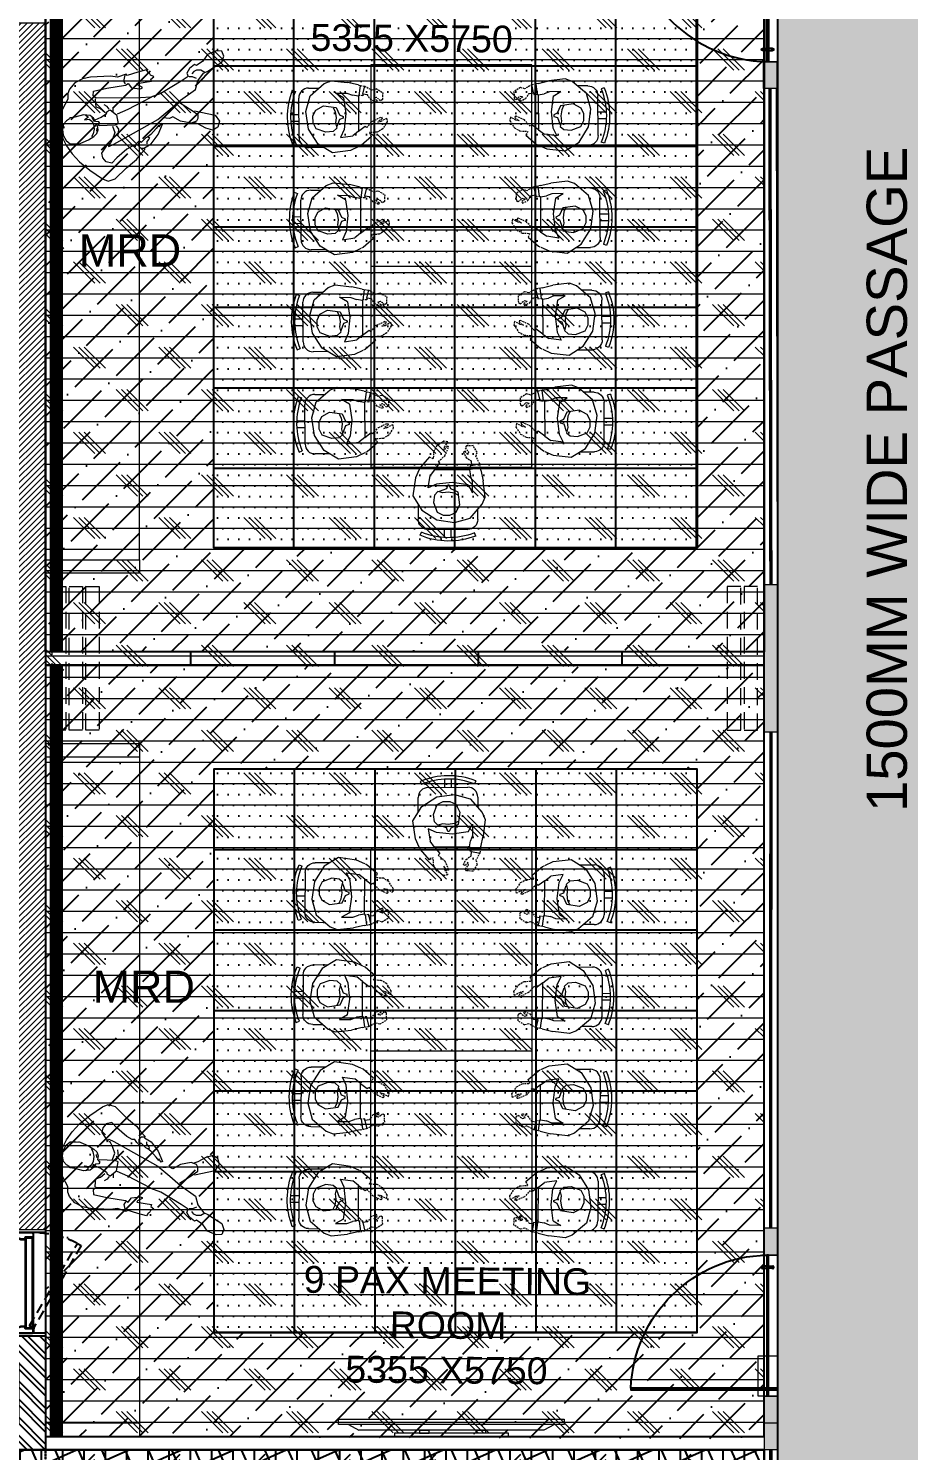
# Model space of a CAD drawing. Header units: millimetres. Extents: x 263321 to 2483465, y 33647 to 614421.
# Drawn here: x 2342269 to 2348828, y 394776 to 405380 of the extents above; entities that cross this region are included whole.
import ezdxf

# ---------------------------------------------------------------- set-up
doc = ezdxf.new("R2010")
doc.units = ezdxf.units.MM
doc.header["$PDMODE"] = 3
for name, pattern in [('( Dashed )', [0.75, 0.5, -0.25]), ('( Hidden )', [0.375, 0.25, -0.125]), ('1', [0]), ('DASH', [0.35, 0.25, -0.1]), ('DASHED', [0.75, 0.5, -0.25]), ('HIDDEN', [0.375, 0.25, -0.125])]:
    doc.linetypes.add(name, pattern=pattern)
for name, color, linetype, lineweight in [('A-DOOR-FULL', 40, 'Continuous', 18), ('A-FURN-HUMAN', 252, 'Continuous', 9), ('A-FURN-LOOSE', 24, 'Continuous', 18), ('A-FURN-MODULAR-', 6, 'Continuous', 9), ('A-FURN-MODULAR-CHAIR', 5, 'Continuous', 5), ('A-FURN-MODULAR-TABLETOP', 250, 'Continuous', 13), ('A-FURN-TABLE-GROMMET', 7, 'Continuous', 9), ('A-GLASS PARTITION', 5, 'Continuous', 18), ('A-GYPSUM PARTITION', 250, 'Continuous', 35), ('A-PLAN-COLUMN', 3, 'Continuous', 0), ('A-PLAN-RCC-HATCH', 8, 'Continuous', 13), ('A-PLAN-THIN', 251, 'Continuous', 15), ('AR_FURNITURE_MODULAR', 20, 'Continuous', 18), ('PARTITION DIM.', 7, 'Continuous', 30), ('Sliding Door', 5, '1', 25), ('SW-PARTITION GYPSUM', 30, 'Continuous', 18), ('TOA- AV', 7, 'Continuous', 9), ('TOA-FL-CPT-1', 8, 'Continuous', 5), ('TOA-FL-CPT-3', 8, 'Continuous', 5), ('TOA-FL-CPT-4', 8, 'Continuous', 5)]:
    doc.layers.add(name, color=color, linetype=linetype, lineweight=lineweight)
for name, color, linetype in [('A-PLAN-DOOR', 7, 'Continuous'), ('A-PLAN-TEXT', 4, 'Continuous'), ('A-PLAN-WALL', 6, 'Continuous'), ('A-PLAN-WALL HATCH', 8, 'Continuous'), ('CEILING TOA', 250, 'Continuous'), ('DOOR', 5, 'Continuous'), ('FIN WALL GRAPHIC', 10, 'Continuous'), ('FLOORING TOA', 7, 'Continuous'), ('TEXT', 250, 'Continuous'), ('TOA-FC-MODULAR', 7, 'Continuous')]:
    doc.layers.add(name, color=color, linetype=linetype)
doc.layers.add('GRAPHIC 3- ENCLOSED AREAS', color=7, linetype='Continuous', true_color=0x408c3b)
doc.styles.add('ARIAL', font='arial.ttf')
doc.styles.get("Standard").update_dxf_attribs({"font": 'arial.ttf'})
doc.styles.add('TEXT @ 150', font='arial.ttf', dxfattribs={"height": 225})
doc.dimstyles.new('DIM @ 150', dxfattribs={"dimtxt": 225, "dimasz": 100, "dimexe": 1, "dimexo": 0, "dimgap": 0.5, "dimtad": 0, "dimdec": 0, "dimzin": 0, "dimdsep": 46, "dimtxsty": 'TEXT @ 150', "dimblk": 'ARCHTICK', "dimcen": -2, "dimclrd": 8, "dimclre": 8, "dimclrt": 256, "dimadec": 0, "dimazin": 0, "dimtfac": 1, "dimtdec": 0, "dimtofl": 0, "dimtmove": 0, "dimatfit": 3, "dimldrblk": 'OPEN90', "dimfxl": 1, "dimtolj": 1, "dimtzin": 0, "dimlwd": -1, "dimlwe": -1, "dimarcsym": 0})
pattern_1 = [(45, (13446.4, -8504.13), (84.189901, 308.696304), [396.875, -79.375, 0, -79.375])]
pattern_2 = [(0, (13069.08, -8478.74), (39.6875, 79.375), [0, -79.375])]

# ---------------------------------------------------------------- blocks, each defined once
blk = doc.blocks.new('A$C3F28102C')
at = {"layer": 'A-PLAN-DOOR'}
h = blk.add_hatch(dxfattribs=at)
h.set_pattern_fill('ANSI31', color=256, style=0)
h.set_pattern_definition([(315, (-1529.3283, 1000.1135), (-0.44194174, -0.44194174), [])])
h.paths.add_polyline_path([(1, -15), (0, -15), (0, 0), (1, 0)])
h.paths.add_polyline_path([(1, 0), (1, 0), (0, 0), (0, 1, 0.115729)])
h.paths.add_polyline_path([(5, -15), (4, -15), (4, 0), (5, 0)])
h.paths.add_polyline_path([(5, 0), (4, 0), (4, 0, 0.115729), (5, 1)])
at = {"layer": 'A-PLAN-DOOR', "color": 2}
for points in [[(1, 0), (1, -15), (0, -15), (0, 1)], [(4, 0), (4, -15), (5, -15), (5, 1)]]:
    blk.add_lwpolyline(points, dxfattribs=at)
for radius in [3.42, 2.42]:
    blk.add_circle((2, 3), radius, dxfattribs=at)
blk = doc.blocks.new('shaft door 750')
at = {"layer": 'A-PLAN-DOOR'}
for p, q in [((335, 60), (-335, 60)), ((-335, 0), (-335, 60)), ((335, 53), (-335, 53)), ((335, 6), (-335, 6)), ((335, 0), (-335, 0)), ((335, 0), (335, 60)), ((-374, -70), (-374, -65)), ((-374, -65), (-374, -70))]:
    blk.add_line(p, q, dxfattribs=at)
at = {"layer": 'A-PLAN-DOOR', "linetype": 'HIDDEN', "ltscale": 300}
blk.add_lwpolyline([(337, 60), (320, 31), (-295, 387), (-279, 415)], close=True, dxfattribs=at)
at = {"layer": 'A-PLAN-DOOR'}
for points in [[(-375, 150), (-375, 150), (-375, -70), (-430, -70)], [(375, 150), (375, 150), (375, -70), (430, -70)]]:
    blk.add_lwpolyline(points, dxfattribs=at)
for points in [[(-375, 52), (-374, 52), (-374, -62), (-375, -62)], [(-373, 58), (-341, 58), (-341, -3), (-326, -3), (-326, -35), (-340, -68), (-373, -68), (-373, -60), (-374, -60), (-374, -62), (-374, -70), (-339, -70), (-324, -35), (-324, -2), (-339, -2), (-339, 60), (-374, 60), (-374, 50), (-373, 50)], [(373, 58), (341, 58), (341, -3), (326, -3), (326, -35), (340, -68), (373, -68), (373, -60), (374, -60), (374, -62), (374, -70), (339, -70), (324, -35), (324, -2), (339, -2), (339, 60), (374, 60), (374, 50), (373, 50)], [(375, 52), (374, 52), (374, -62), (375, -62)]]:
    blk.add_lwpolyline(points, close=True, dxfattribs=at)
at = {"layer": 'A-PLAN-DOOR', "linetype": 'HIDDEN', "ltscale": 300}
blk.add_arc((338, 60), 712, 152.6807, 180, dxfattribs=at)
at = {"layer": 'A-PLAN-THIN'}
for p, q in [((395, 150), (-395, 150)), ((375, -70), (-375, -70))]:
    blk.add_line(p, q, dxfattribs=at)
at = {"layer": 'A-PLAN-DOOR', "xscale": -0.9973404255317604, "yscale": 0.9973404255317604, "zscale": 0.9973404255317604}
blk.add_blockref('A$C3F28102C', (339, 60), dxfattribs=at)
blk = doc.blocks.new('Block-7 Staircase 2600')
at = {"layer": 'A-PLAN-RCC-HATCH'}
h = blk.add_hatch(dxfattribs=at)
h.set_pattern_fill('ANSI31', color=256, scale=10, angle=180, style=0)
h.set_pattern_definition([(225, (-169211.8, -300167.52), (22.4506403, -22.4506403), [])])
h.paths.add_polyline_path([(1188, -7118), (1188, 1882), (1488, 1882), (1488, -7118)])
at = {"layer": 'A-PLAN-WALL HATCH'}
h = blk.add_hatch(dxfattribs=at)
h.set_pattern_fill('ANSI32', color=256, scale=10, angle=270, style=0)
h.set_pattern_definition([(315, (30988.2, -300357.52), (67.35192, 67.35192), []), (315, (30988.2, -300402.42), (67.35192, 67.35192), [])])
h.paths.add_polyline_path([(-12, -8458), (-12, -6918), (1188, -6918), (1188, -7118), (188, -7118), (188, -7908), (1488, -7908), (1488, -8758), (1133, -8758), (1133, -8558), (1288, -8558), (1288, -8108), (188, -8108), (188, -8458)])
at = {"layer": 'A-PLAN-COLUMN'}
blk.add_lwpolyline([(1188, -7118), (1188, 1882), (1488, 1882), (1488, -7118)], close=True, dxfattribs=at)
at = {"layer": 'A-PLAN-WALL'}
blk.add_lwpolyline([(-12, -8458), (-12, -6918), (1188, -6918), (1188, -7118), (188, -7118), (188, -7908), (1488, -7908), (1488, -8758), (1133, -8758), (1133, -8558), (1288, -8558), (1288, -8108), (188, -8108), (188, -8458), (-12, -8458)], dxfattribs=at)
at = {"layer": 'A-PLAN-DOOR', "extrusion": (-4.04354e-14, 1.51461e-28, -1), "xscale": -1, "zscale": -1, "rotation": 90}
blk.add_blockref('shaft door 750', (-1338, -7513), dxfattribs=at)
blk = doc.blocks.new('CHOREE')
blk.add_blockref('Block-7 Staircase 2600', (-58006, -693))
blk = doc.blocks.new('BIG CHOORE')
blk.add_blockref('CHOREE', (-2408, -1909))
blk = doc.blocks.new('Human Figure')
at = {"layer": 'A-FURN-HUMAN', "lineweight": 5}
for p, q in [((4611.71, 5776.63, 0), (4616.22, 5779.49)), ((4611.71, 5776.63, 0), (4616.22, 5779.49)), ((4616.22, 5779.49), (4621.49, 5780.21, 0)), ((4616.22, 5779.49), (4621.49, 5780.21, 0)), ((4621.49, 5780.21, 0), (4626.18, 5778.89, 0)), ((4621.49, 5780.21, 0), (4626.18, 5778.89, 0)), ((4626.18, 5778.89, 0), (4629.77, 5774.69, 0)), ((4626.18, 5778.89, 0), (4629.77, 5774.69, 0)), ((4609.08, 5772.43, 0), (4611.71, 5776.63, 0)), ((4609.08, 5772.43, 0), (4611.71, 5776.63, 0)), ((4629.77, 5774.69, 0), (4630.56, 5772.63, 0)), ((4629.77, 5774.69, 0), (4630.56, 5772.63, 0)), ((4609.78, 5766.99, 0), (4609.08, 5772.43, 0)), ((4609.78, 5766.99, 0), (4609.08, 5772.43, 0)), ((4616.02, 5768.83), (4613.59, 5769.99, 0)), ((4613.59, 5769.99, 0), (4614.12, 5766.32, 0)), ((4616.02, 5768.83), (4613.59, 5769.99, 0)), ((4613.59, 5769.99, 0), (4614.12, 5766.32, 0)), ((4620.77, 5768.32, 0), (4616.02, 5768.83)), ((4620.77, 5768.32, 0), (4616.02, 5768.83)), ((4625.5, 5769.01, 0), (4620.77, 5768.32, 0)), ((4625.5, 5769.01, 0), (4620.77, 5768.32, 0)), ((4626.86, 5771.32, 0), (4626.81, 5767.94)), ((4626.86, 5771.32, 0), (4626.81, 5767.94)), ((4630.56, 5772.63, 0), (4630.01, 5767.72, 0)), ((4630.56, 5772.63, 0), (4630.01, 5767.72, 0)), ((4610.91, 5764.54), (4609.78, 5766.99, 0)), ((4610.91, 5764.54), (4609.78, 5766.99, 0)), ((4615.48, 5764.54), (4614.12, 5766.32, 0)), ((4615.48, 5764.54), (4614.12, 5766.32, 0)), ((4615.48, 5764.54), (4616.97, 5762.59)), ((4615.48, 5764.54), (4616.97, 5762.59)), ((4625.89, 5764.54), (4626.19, 5766.32, 0)), ((4625.89, 5764.54), (4626.19, 5766.32, 0)), ((4626.81, 5767.94), (4626.19, 5766.32, 0)), ((4626.81, 5767.94), (4626.19, 5766.32, 0)), ((4629.26, 5764.54), (4630.01, 5767.72, 0)), ((4629.26, 5764.54), (4630.01, 5767.72, 0)), ((4613.88, 5760.76, 0), (4611.23, 5763.85, 0)), ((4613.88, 5760.76, 0), (4611.23, 5763.85, 0)), ((4626.5, 5763.17, 0), (4626.01, 5763.22, 0)), ((4626.5, 5763.17, 0), (4626.01, 5763.22, 0)), ((4626.32, 5761.85, 0), (4626.5, 5763.17, 0)), ((4626.32, 5761.85, 0), (4626.5, 5763.17, 0))]:
    blk.add_line(p, q, dxfattribs=at)
at = {"layer": 'A-FURN-HUMAN', "linetype": '( Hidden )', "lineweight": 5, "ltscale": 2}
for p, q in [((4611.23, 5763.85, 0), (4610.91, 5764.54, 0)), ((4611.23, 5763.85, 0), (4610.91, 5764.54, 0)), ((4626.01, 5763.22, 0), (4626.14, 5764.36, 0)), ((4626.01, 5763.22, 0), (4626.14, 5764.36, 0)), ((4629.26, 5764.54, 0), (4629.12, 5763.93, 0)), ((4629.26, 5764.54, 0), (4629.12, 5763.93, 0)), ((4615.02, 5761.34, 0), (4613.88, 5760.76, 0)), ((4615.02, 5761.34, 0), (4613.88, 5760.76, 0)), ((4615.16, 5758.98, 0), (4615.02, 5761.34, 0)), ((4615.16, 5758.98, 0), (4615.02, 5761.34, 0)), ((4616.97, 5762.59), (4616.53, 5762.09)), ((4616.97, 5762.59), (4616.53, 5762.09)), ((4616.53, 5762.09), (4618.44, 5760.37, 0)), ((4616.53, 5762.09), (4618.44, 5760.37, 0)), ((4618.44, 5760.37, 0), (4619.69, 5757.7, 0)), ((4618.44, 5760.37, 0), (4619.69, 5757.7, 0)), ((4624.06, 5759.18, 0), (4624.81, 5760.79, 0)), ((4624.06, 5759.18, 0), (4624.81, 5760.79, 0)), ((4625.32, 5759.95, 0), (4624.51, 5758.96, 0)), ((4625.32, 5759.95, 0), (4624.51, 5758.96, 0)), ((4624.81, 5760.79, 0), (4626.32, 5761.85, 0)), ((4624.81, 5760.79, 0), (4626.32, 5761.85, 0)), ((4625.51, 5759.11, 0), (4625.32, 5759.95, 0)), ((4625.51, 5759.11, 0), (4625.32, 5759.95, 0)), ((4628.92, 5762.69, 0), (4627.75, 5760.5, 0)), ((4628.92, 5762.69, 0), (4627.75, 5760.5, 0)), ((4627.75, 5760.5, 0), (4628.12, 5759.23, 0)), ((4627.75, 5760.5, 0), (4628.12, 5759.23, 0)), ((4629.12, 5763.93, 0), (4628.92, 5762.69, 0)), ((4629.12, 5763.93, 0), (4628.92, 5762.69, 0)), ((4616.12, 5757.36), (4615.16, 5758.98, 0)), ((4616.12, 5757.36), (4615.16, 5758.98, 0)), ((4618.19, 5756, 0), (4616.12, 5757.36)), ((4618.19, 5756, 0), (4616.12, 5757.36)), ((4619.17, 5757.51, 0), (4618.16, 5758.8, 0)), ((4618.16, 5758.8, 0), (4618.39, 5757.81, 0)), ((4619.17, 5757.51, 0), (4618.16, 5758.8, 0)), ((4618.16, 5758.8, 0), (4618.39, 5757.81, 0)), ((4619.31, 5756.18, 0), (4618.19, 5756, 0)), ((4619.31, 5756.18, 0), (4618.19, 5756, 0)), ((4618.39, 5757.81, 0), (4619.31, 5756.18, 0)), ((4618.39, 5757.81, 0), (4619.31, 5756.18, 0)), ((4619.69, 5757.7, 0), (4619.17, 5757.51, 0)), ((4619.69, 5757.7, 0), (4619.17, 5757.51, 0)), ((4624.51, 5758.96, 0), (4624.06, 5759.18, 0)), ((4624.51, 5758.96, 0), (4624.06, 5759.18, 0)), ((4624.5, 5757.93, 0), (4625.51, 5759.11, 0)), ((4624.5, 5757.93, 0), (4625.51, 5759.11, 0)), ((4624.87, 5757.37, 0), (4624.5, 5757.93, 0)), ((4624.87, 5757.37, 0), (4624.5, 5757.93, 0)), ((4626.89, 5757.28, 0), (4624.87, 5757.37, 0)), ((4626.89, 5757.28, 0), (4624.87, 5757.37, 0)), ((4628.12, 5759.23, 0), (4626.89, 5757.28, 0)), ((4628.12, 5759.23, 0), (4626.89, 5757.28, 0))]:
    blk.add_line(p, q, dxfattribs=at)
at = {"layer": 'A-FURN-HUMAN', "linetype": '( Hidden )', "lineweight": 5, "ltscale": 3}
for p, q in [((4625.9, 5764.39, 0), (4625.89, 5764.57, 0)), ((4625.9, 5764.39, 0), (4625.89, 5764.57, 0)), ((4626.14, 5764.36, 0), (4625.9, 5764.39, 0)), ((4626.14, 5764.36, 0), (4625.9, 5764.39, 0))]:
    blk.add_line(p, q, dxfattribs=at)
at = {"layer": 'A-FURN-HUMAN', "lineweight": 5, "elevation": 0}
for points in [[(4622.54, 5772.08), (4621.4, 5771.49), (4619.55, 5771.23), (4618.01, 5771.43), (4616.44, 5771.03), (4615.47, 5772.11), (4615.23, 5774.3), (4616.32, 5777.18), (4618.11, 5778.11), (4620.14, 5778.11), (4621.85, 5777.26), (4623.09, 5774.92), (4622.55, 5771.19), (4620.35, 5770.17), (4619.86, 5769.12), (4619.43, 5769.17), (4619.04, 5770.23), (4616.9, 5771)], [(4622.54, 5772.08), (4621.4, 5771.49), (4619.55, 5771.23), (4618.01, 5771.43), (4616.44, 5771.03), (4615.47, 5772.11), (4615.23, 5774.3), (4616.32, 5777.18), (4618.11, 5778.11), (4620.14, 5778.11), (4621.85, 5777.26), (4623.09, 5774.92), (4622.55, 5771.19), (4620.35, 5770.17), (4619.86, 5769.12), (4619.43, 5769.17), (4619.04, 5770.23), (4616.9, 5771)], [(4625.5, 5769.01), (4626.86, 5771.32)], [(4625.5, 5769.01), (4626.86, 5771.32)], [(4626.09, 5764.27), (4629.04, 5763.91)], [(4626.09, 5764.27), (4629.04, 5763.91)], [(4626.5, 5763.17), (4629.02, 5762.63)], [(4626.5, 5763.17), (4629.02, 5762.63)]]:
    blk.add_lwpolyline(points, dxfattribs=at)
at = {"layer": 'A-FURN-MODULAR-CHAIR', "color": 18, "lineweight": 15, "true_color": 0x000000}
for p, q in [((4613.64, 5782.3, 0), (4625.48, 5782.3, 0)), ((4610.68, 5774.98, 0), (4610.68, 5779.34, 0)), ((4628.44, 5779.34, 0), (4628.44, 5776.24, 0))]:
    blk.add_line(p, q, dxfattribs=at)
at = {"layer": 'A-FURN-MODULAR-CHAIR', "lineweight": 15}
for p, q in [((4613.64, 5782.3, 0), (4625.48, 5782.3, 0)), ((4610.68, 5774.98, 0), (4610.68, 5779.34, 0)), ((4628.44, 5779.34, 0), (4628.44, 5776.24, 0))]:
    blk.add_line(p, q, dxfattribs=at)
at = {"layer": 'A-FURN-MODULAR-CHAIR', "color": 18, "lineweight": 15, "true_color": 0x000000, "elevation": 0}
for points in [[(4611.29, 5784.13), (4611.67, 5783.22)], [(4618.58, 5784.79), (4618.58, 5782.3)], [(4620.56, 5784.79), (4620.56, 5782.3)], [(4627.86, 5784.22), (4627.49, 5783.3)]]:
    blk.add_lwpolyline(points, dxfattribs=at)
at = {"layer": 'A-FURN-MODULAR-CHAIR', "lineweight": 15, "elevation": 0}
for points in [[(4611.29, 5784.13), (4611.67, 5783.22)], [(4618.58, 5784.79), (4618.58, 5782.3)], [(4620.56, 5784.79), (4620.56, 5782.3)], [(4627.86, 5784.22), (4627.49, 5783.3)]]:
    blk.add_lwpolyline(points, dxfattribs=at)
at = {"layer": 'A-FURN-MODULAR-CHAIR', "color": 18, "lineweight": 15, "true_color": 0x000000, "elevation": 0}
blk.add_lwpolyline([(4625.89, 5764.57, -0.034638), (4625.48, 5764.54), (4615.48, 5764.54)], format="xyb", dxfattribs=at)
at = {"layer": 'A-FURN-MODULAR-CHAIR', "lineweight": 15, "elevation": 0}
blk.add_lwpolyline([(4625.89, 5764.57, -0.034638), (4625.48, 5764.54), (4615.48, 5764.54)], format="xyb", dxfattribs=at)
at = {"layer": 'A-FURN-MODULAR-CHAIR', "color": 18, "lineweight": 15, "true_color": 0x000000}
for centre, radius, start, end in [((4619.68, 5763.49, 0), 22.29, 68.458, 112.0994), ((4613.64, 5779.34, 0), 2.96, 90.0001, 180.0001), ((4619.68, 5763.49, 0), 21.3, 68.4839, 112.0994), ((4625.48, 5779.34, 0), 2.96, 0.0001, 90.0001)]:
    blk.add_arc(centre, radius, start, end, dxfattribs=at)
at = {"layer": 'A-FURN-MODULAR-CHAIR', "lineweight": 15}
for centre, radius, start, end in [((4619.68, 5763.49, 0), 22.29, 68.458, 112.0994), ((4613.64, 5779.34, 0), 2.96, 90.0001, 180.0001), ((4619.68, 5763.49, 0), 21.3, 68.4839, 112.0994), ((4625.48, 5779.34, 0), 2.96, 0.0001, 90.0001)]:
    blk.add_arc(centre, radius, start, end, dxfattribs=at)
blk = doc.blocks.new('meeting table 1')
blk.add_line((1874964, 379631), (1876164, 379631))
at = {"elevation": 0}
blk.add_lwpolyline([(1874964, 378131), (1876164, 378131), (1876164, 381131), (1874964, 381131)], close=True, dxfattribs=at)
at = {"layer": 'A-FURN-MODULAR-TABLETOP', "color": 161, "linetype": 'ByBlock', "yscale": 24.99999999999998, "zscale": 24.99999999999998}
for p, xscale, rotation in [((2019864, 266355, 0), 24.99999999999998, 90.43807311804773), ((1732986, 264162, 0), -24.99999999999998, 270.4380731180477), ((2019879, 265594, 0), 24.99999999999998, 90.43807311804773), ((1733002, 263401, 0), -24.99999999999998, 270.4380731180477), ((1733017, 262639, 0), -24.99999999999998, 270.4380731180477), ((2019894, 264833, 0), 24.99999999999998, 90.43807311804773), ((2019909, 264071, 0), 24.99999999999998, 90.43807311804773), ((1733032, 261878, 0), -24.99999999999998, 270.4380731180477)]:
    blk.add_blockref('Human Figure', p, dxfattribs=dict(at, xscale=xscale, rotation=rotation))
blk = doc.blocks.new('02PMAN15')
at = {"color": 0, "linetype": 'ByBlock'}
for p, q in [((4.24, 2.49), (4.54, 1.34)), ((13.81, 1.43), (10.75, 1.17)), ((17.58, 1.97), (13.81, 1.43)), ((20.63, 2.42), (17.58, 1.97)), ((4.6, -0.54), (4.24, -1.27)), ((16.67, -7.34), (16.35, -7.65)), ((16.44, -7.06), (16.67, -7.34)), ((15.72, -8.06), (15.49, -8.65)), ((16.35, -7.65), (15.72, -8.06))]:
    blk.add_line(p, q, dxfattribs=at)
for points in [[(-4.32, -2.33), (-3.61, -4.75), (-2.53, -7.26), (-0.64, -10.22), (1.69, -13.45), (2.86, -14.44), (4.74, -14.53), (8.51, -12.73), (11.65, -11.57), (13.18, -10.58), (14.52, -9.86), (14.61, -9.42), (16.59, -8.97), (19.1, -7.26), (20.99, -5.11), (20.72, -4.84), (19.91, -5.47), (20, -5.02), (19.1, -5.65), (17.31, -6.64), (16.32, -6.99), (15.78, -7.08), (14.88, -7.44), (14.25, -7.8), (13.9, -7.26), (13.09, -7.62), (12.37, -8.16), (11.74, -7.98), (10.13, -8.25), (6.98, -9.51), (5.28, -10.4), (4.02, -9.6), (3.57, -8.34), (3.66, -7.08), (5.46, -5.74), (5.82, -5.29), (6, -6.01), (7.43, -5.92), (10.04, -5.47), (20.27, -3.59), (24.04, -2.15), (27.45, -0.81), (32.02, 0.54), (33.37, 2.51), (35.35, 3.86), (36.6, 4.04), (40.81, 4.98), (41.81, 6.28), (41.72, 7.71), (40.37, 8.25), (37.95, 8.07), (36.24, 6.9), (34.27, 6.37), (33.91, 6.73), (32.29, 6.19), (31.31, 5.29), (31.31, 4.39), (29.24, 3.77), (23.23, 2.51), (20.45, 2.51), (17.84, 3.23), (6.98, 6.9), (6.45, 7.71), (6.89, 8.79), (10.4, 8.43), (15.24, 7.53), (16.05, 7.71), (16.5, 6.37), (18.56, 5.38), (19.1, 5.38), (19.19, 5.65), (18.2, 6.64), (18.2, 6.99), (21.97, 6.37), (21.97, 6.9), (22.87, 7.17), (22.69, 7.44), (22.24, 7.89), (22.15, 8.43), (21.88, 8.7), (21.7, 9.51), (19.37, 9.68), (16.5, 9.77), (16.32, 10.22), (13.99, 10.22), (12.37, 11.03), (7.34, 12.46), (5.28, 12.73), (3.04, 12.46), (1.24, 11.3), (0.43, 10.4), (-0.02, 8.97), (-2.08, 7.17), (-3.61, 5.29), (-4.41, 3.41), (-4.59, -0.18)], [(5.64, 0.81), (4.84, 1.17), (4.65, 2.15), (4.02, 3.14), (2.48, 3.88), (0.16, 4.04), (-1.09, 4.3), (-1.36, 4.04), (-2.17, 3.86), (-3.25, 3.32), (-3.96, 2.06), (-4.23, 0.63), (-3.96, -0.99), (-3.25, -2.15), (-1.81, -2.6), (-1.27, -2.69), (-1.27, -2.87), (0.07, -2.78), (1.6, -2.69), (3.13, -2.33), (4.11, -1.88), (4.74, -1.08), (4.94, -0.09), (5.7, 0.37)]]:
    blk.add_lwpolyline(points, close=True, dxfattribs=at)
for points in [[(15.37, 7.89), (15.19, 8.7), (16.05, 10)], [(6.72, 6.81), (6.36, 5.56), (6.18, 4.75), (7.16, 3.95), (7.88, 2.69)], [(9.23, 3.05), (8.96, 3.86), (8.33, 4.57)], [(33.19, 3.14), (32.38, 3.95), (31.58, 4.21)], [(35.79, 3.95), (34.99, 4.84), (33.91, 5.2), (33.1, 5.11), (32.47, 4.66)], [(2.96, 3.6), (3.49, 2.84), (2.28, 2.54), (3.49, 2.31), (3.94, 1.63), (4.1, 0.72), (3.87, -0.56), (3.19, -1.62), (2.5, -2.23)], [(4.92, 1.61), (6.63, 1.79), (8.24, 2.24), (8.51, 2.69), (9.41, 2.78), (10.57, 1.08), (10.22, -1.26), (9.32, -1.35), (5.37, -0.18)], [(9.95, 1.88), (10.31, 3.05)], [(8.6, -1.35), (8.6, -3.14), (7.52, -4.57), (6.54, -5.47), (6.18, -5.38)], [(9.5, -1.61), (9.86, -2.6), (9.05, -4.21)], [(27, -1.26), (29.42, -4.3), (30.5, -5.74), (30.14, -6.73), (29.6, -7.26), (28.08, -7.26), (25.65, -5.92), (24.13, -4.21), (23.23, -4.3), (21.61, -3.59)], [(29.96, -4.57), (34.63, -7.35), (35.17, -9.24), (34.27, -10.58), (32.83, -10.85), (31.31, -9.77), (29.69, -8.07), (28.79, -7.35)], [(14.43, -9.51), (13.72, -9.24), (13.36, -8.52), (13.63, -7.71)]]:
    blk.add_lwpolyline(points, dxfattribs=at)
blk = doc.blocks.new('_ArchTick')
at = {"color": 0, "linetype": 'ByBlock', "const_width": 0.15}
blk.add_lwpolyline([(-0.5, -0.5), (0.5, 0.5)], dxfattribs=at)
blk = doc.blocks.new('*D462')
at = {"layer": 'Defpoints', "color": 0, "transparency": 16777216}
for p in [(2342397, 394782), (2347752, 394782), (2347752, 394540)]:
    blk.add_point(p, dxfattribs=at)
at = {"layer": 'PARTITION DIM.', "color": 8, "linetype": 'DASH', "transparency": 16777216}
blk.add_line((2342397, 394782), (2342397, 394539), dxfattribs=at)
at = {"layer": 'PARTITION DIM.', "color": 8, "transparency": 16777216}
for p, q in [((2347752, 394782), (2347752, 394539)), ((2342397, 394540), (2344700, 394540)), ((2347752, 394540), (2345449, 394540))]:
    blk.add_line(p, q, dxfattribs=at)
at = {"layer": 'PARTITION DIM.', "color": 8, "transparency": 16777216, "xscale": 100, "yscale": 100, "zscale": 100, "rotation": 180}
blk.add_blockref('_ArchTick', (2342397, 394540), dxfattribs=at)
at = {"layer": 'PARTITION DIM.', "color": 8, "transparency": 16777216, "xscale": 100, "yscale": 100, "zscale": 100}
blk.add_blockref('_ArchTick', (2347752, 394540), dxfattribs=at)
at = {"layer": 'PARTITION DIM.', "transparency": 16777216, "insert": (2345074, 394540), "char_height": 250, "attachment_point": 5}
blk.add_mtext('\\A1;5355', dxfattribs=at)
blk = doc.blocks.new('_Open90')
at = {"color": 0, "linetype": 'ByBlock'}
for p, q in [((0, 0), (-1, 0)), ((-0.5, 0.5), (0, 0)), ((0, 0), (-0.5, -0.5))]:
    blk.add_line(p, q, dxfattribs=at)
blk = doc.blocks.new('door-3f-01')
at = {"layer": 'A-FURN-MODULAR-', "color": 252, "linetype": 'DASHED', "ltscale": 120, "true_color": 0x939598}
blk.add_lwpolyline([(0, 0), (-10.2, 0), (-10.2, 5.08), (0, 5.08), (0, 0)], dxfattribs=at)
at = {"layer": 'A-GLASS PARTITION', "color": 5}
blk.add_line((-36, 0), (-36, 4), dxfattribs=at)
at = {"layer": 'DOOR', "elevation": 0}
blk.add_lwpolyline([(-1.95, 37.5), (-1.55, 37.5), (-1.55, 0), (-1.95, 0)], close=True, dxfattribs=at)
at = {"layer": 'DOOR'}
for points in [[(-32.64, 3.74), (-32.64, 2.74), (-33.14, 2.74), (-33.14, 3.74)], [(-32.64, 1.34), (-32.64, 2.34), (-33.14, 2.34), (-33.14, 1.34)]]:
    blk.add_lwpolyline(points, dxfattribs=at)
blk.add_lwpolyline([(-36, 2.34), (-36, 2.74), (0, 2.74), (0, 2.34)], close=True, dxfattribs=at)
for centre in [(-32.89, 3.86), (-32.89, 1.22)]:
    blk.add_circle(centre, 0.278, dxfattribs=at)
at = {"layer": 'DOOR', "color": 252, "true_color": 0x939598}
blk.add_arc((-0.52, 2.04, 0), 35.48, 92.2973, 178.8766, dxfattribs=at)
blk = doc.blocks.new('A$C60412B90')
at = {"layer": 'TOA- AV', "color": 6}
for p, q in [((-37.2, 55.5), (29.9, 91)), ((1280.2, 55.5), (1213.1, 91)), ((-100, 55.5), (1343, 55.5))]:
    blk.add_line(p, q, dxfattribs=at)
at = {"layer": 'TOA- AV', "color": 30, "true_color": 0xf8991e}
blk.add_line((256.5, 111), (986.5, 111), dxfattribs=at)
at = {"layer": 'TOA- AV', "color": 6}
for points in [[(29.9, 91), (1213.1, 91)], [(1343, 55.5), (1343, 20), (-100, 20), (-100, 55.5)]]:
    blk.add_lwpolyline(points, dxfattribs=at)
at = {"layer": 'TOA- AV', "color": 30, "true_color": 0xf8991e}
for points in [[(986.5, 111), (986.5, 131), (256.5, 131), (256.5, 111)], [(403.4, 91), (464.2, 91)], [(825.1, 91), (764.2, 91)]]:
    blk.add_lwpolyline(points, dxfattribs=at)
for points in [[(403.4, 111), (464.2, 111), (464.2, 91), (403.4, 91)], [(825.1, 111), (764.2, 111), (764.2, 91), (825.1, 91)]]:
    blk.add_lwpolyline(points, close=True, dxfattribs=at)

msp = doc.modelspace()

# ---------------------------------------------------------------- hatches: boundary and pattern name
at = {"layer": 'A-GYPSUM PARTITION'}
h = msp.add_hatch(color=20, dxfattribs=at)
h.dxf.hatch_style = 1
h.paths.add_polyline_path([(2347746.049, 405132.052), (2347846.049, 405132.052), (2347846.05, 404932.052), (2347746.05, 404932.052)])
h = msp.add_hatch(color=20, dxfattribs=at)
h.dxf.hatch_style = 1
h.paths.add_polyline_path([(2347752.061, 401232.826), (2347852.061, 401232.826), (2347852.109, 400132.826), (2347752.109, 400132.826)])
h = msp.add_hatch(color=20, dxfattribs=at)
h.dxf.hatch_style = 1
h.paths.add_polyline_path([(2347751.835, 396232.052), (2347851.835, 396232.052), (2347851.835, 396432.052), (2347751.835, 396432.052)])
h = msp.add_hatch(color=20, dxfattribs=at)
h.dxf.hatch_style = 1
h.paths.add_polyline_path([(2347853.005, 394782.052), (2347753.771, 394782.052), (2347752.622, 395182.057), (2347852.622, 395182.057)])
at = {"layer": 'CEILING TOA', "true_color": 0x939598}
h = msp.add_hatch(dxfattribs=at)
h.set_pattern_fill('ANSI36', color=252, scale=50)
h.set_pattern_definition(pattern_1)
h.paths.add_polyline_path([(2347751.726, 400750.06), (2342396.796, 400732.826), (2342396.796, 406483.601), (2347751.726, 406500.834)])
h.paths.add_polyline_path([(2343651.763, 401508.214), (2347251.763, 401508.214), (2347251.763, 405708.214), (2343651.763, 405708.214)], flags=16)
h = msp.add_hatch(dxfattribs=at)
h.set_pattern_fill('DOTS', color=252, scale=50)
h.set_pattern_definition(pattern_2)
h.paths.add_polyline_path([(2343651.763, 405708.214), (2347251.763, 405708.214), (2347251.763, 401508.214), (2343651.763, 401508.214)])
h = msp.add_hatch(dxfattribs=at)
h.set_pattern_fill('ANSI36', color=252, scale=50)
h.set_pattern_definition(pattern_1)
h.paths.add_polyline_path([(2347751.726, 400615.593), (2342396.796, 400632.826), (2342396.796, 394882.052), (2347751.726, 394864.819)])
h.paths.add_polyline_path([(2343651.763, 399857.439), (2347251.763, 399857.439), (2347251.763, 395657.439), (2343651.763, 395657.439)], flags=16)
h = msp.add_hatch(dxfattribs=at)
h.set_pattern_fill('DOTS', color=252, scale=50)
h.set_pattern_definition(pattern_2)
h.paths.add_polyline_path([(2343651.763, 395657.439), (2347251.763, 395657.439), (2347251.763, 399857.439), (2343651.763, 399857.439)])
h = msp.add_hatch(dxfattribs=at)
h.set_pattern_fill('NET', color=252, scale=50, angle=24)
h.set_pattern_definition([(24, (13069.08, -8478.74), (-64.569442, 145.025341), []), (114, (13069.08, -8478.74), (-145.025341, -64.569442), [])])
edge = h.paths.add_edge_path(flags=16)
edge.add_line((2341301.869, 393537.052), (2346052.157, 393537.052))
edge.add_arc((2346052.157, 393137.052), 400, 0, 90, ccw=False)
edge.add_line((2346452.157, 393137.052), (2346452.157, 391736.103))
edge.add_arc((2346052.157, 391736.103), 400, -90, 0, ccw=False)
edge.add_line((2346052.157, 391336.103), (2341301.869, 391336.103))
edge.add_arc((2341301.869, 391736.103), 400, 180, 270, ccw=False)
edge.add_line((2340901.869, 391736.103), (2340901.869, 393137.052))
edge.add_arc((2341301.869, 393137.052), 400, 90, 180, ccw=False)
h.paths.add_polyline_path([(2339596.796, 394782.052), (2347752.083, 394782.052), (2347752.083, 390091.103), (2340396.796, 390091.103), (2340396.796, 391682.052), (2339596.796, 391682.052)])
at = {"layer": 'TOA-FC-MODULAR'}
h = msp.add_hatch(dxfattribs=at)
h.set_pattern_fill('_USER', color=8, scale=600, double=1, pattern_type=0)
h.set_pattern_definition([(0, (2347246.6, 401500.7), (0, 600), []), (90, (2347246.6, 401500.7), (-600, 4e-14), [])])
h.paths.add_polyline_path([(2343651.763, 405708.214), (2347251.763, 405708.214), (2347251.763, 401508.214), (2343651.763, 401508.214)])
h = msp.add_hatch(dxfattribs=at)
h.set_pattern_fill('_USER', color=8, scale=600, double=1, pattern_type=0)
h.set_pattern_definition([(0, (2347251.76, 398057.44), (0, 600), []), (90, (2347251.76, 398057.44), (-600, 4e-14), [])])
h.paths.add_polyline_path([(2343651.763, 395657.439), (2347251.763, 395657.439), (2347251.763, 399857.439), (2343651.763, 399857.439)])
at = {"layer": 'TOA-FL-CPT-1', "true_color": 0xc7c8ca}
h = msp.add_hatch(dxfattribs=at)
h.set_pattern_fill('AR-PARQ1', color=9, scale=3)
h.set_pattern_definition([(90, (90021.1, 24147), (-914.4, 914.4), [914.4, -914.4]), (90, (90173.5, 24147), (-914.4, 914.4), [914.4, -914.4]), (90, (90325.9, 24147), (-914.4, 914.4), [914.4, -914.4]), (90, (90478.3, 24147), (-914.4, 914.4), [914.4, -914.4]), (90, (90630.7, 24147), (-914.4, 914.4), [914.4, -914.4]), (90, (90783.1, 24147), (-914.4, 914.4), [914.4, -914.4]), (90, (90935.5, 24147), (-914.4, 914.4), [914.4, -914.4]), (0, (90021.1, 25061.4), (914.4, -914.4), [914.4, -914.4]), (0, (90021.1, 25213.8), (914.4, -914.4), [914.4, -914.4]), (0, (90021.1, 25366.2), (914.4, -914.4), [914.4, -914.4]), (0, (90021.1, 25518.6), (914.4, -914.4), [914.4, -914.4]), (0, (90021.1, 25671), (914.4, -914.4), [914.4, -914.4]), (0, (90021.1, 25823.4), (914.4, -914.4), [914.4, -914.4]), (0, (90021.1, 25975.8), (914.4, -914.4), [914.4, -914.4])])
edge = h.paths.add_edge_path()
edge.add_arc((2396128.727, -119195.432), 546828.493, 90.92532943, 95.29958843)
edge.add_line((2345621.769, 425295.567), (2345621.769, 409482.052))
edge.add_line((2345621.769, 409482.052), (2347129.201, 409481.857))
edge.add_arc((2347102.083, 408732.348), 750, 0, 87.9279004, ccw=False)
edge.add_line((2347852.083, 408732.348), (2347852.23, 389991.103))
edge.add_line((2347852.23, 389991.103), (2342396.706, 389991.103))
edge.add_line((2342396.706, 389991.103), (2342397.172, 380682.159))
edge.add_line((2342397.172, 380682.159), (2351396.796, 380682.159))
edge.add_line((2351396.796, 380682.159), (2351396.796, 379682.052))
edge.add_line((2351396.796, 379682.052), (2350496.796, 379682.052))
edge.add_line((2350496.796, 379682.052), (2350496.796, 377891.004))
edge.add_arc((2372893.597, 61240.666), 317441.417, 85.95303216, 94.04581501, ccw=False)
edge.add_line((2395296.77, 377890.553), (2395296.77, 379682.052))
edge.add_line((2395296.77, 379682.052), (2394396.796, 379682.052))
edge.add_line((2394396.796, 379682.052), (2394396.796, 380682.052))
edge.add_line((2394396.796, 380682.052), (2405177.531, 380682.052))
edge.add_line((2405177.531, 380682.052), (2405177.531, 389182.052))
edge.add_line((2405177.531, 389182.052), (2406496.796, 389182.052))
edge.add_line((2406496.796, 389182.052), (2406496.796, 383082.052))
edge.add_line((2406496.796, 383082.052), (2408136.796, 383082.052))
edge.add_line((2408136.796, 383082.052), (2408136.796, 389182.052))
edge.add_line((2408136.796, 389182.052), (2413779.159, 389181.861))
edge.add_line((2413779.159, 389181.861), (2414010.251, 390682.052))
edge.add_line((2414010.251, 390682.052), (2405396.796, 390682.052))
edge.add_line((2405396.796, 390682.052), (2405396.796, 411581.926))
edge.add_line((2405396.796, 411581.926), (2403146.796, 411581.926))
edge.add_arc((2403146.796, 411881.926), 300, 180, 270, ccw=False)
edge.add_line((2402846.796, 411881.926), (2402846.796, 413382.052))
edge.add_arc((2403146.796, 413382.052), 300, 90, 180, ccw=False)
edge.add_line((2403146.796, 413682.052), (2417553.202, 413682.052))
edge.add_line((2417553.202, 413682.052), (2417799.7, 415282.257))
edge.add_line((2417799.7, 415282.257), (2411837.001, 415281.729))
edge.add_line((2411837.001, 415281.729), (2411837.001, 417657.174))
edge.add_line((2411837.001, 417657.174), (2416421.528, 417657.174))
edge.add_line((2416421.528, 417657.174), (2416421.528, 418657.174))
edge.add_line((2416421.528, 418657.174), (2411836.796, 418657.174))
edge.add_line((2411836.796, 418657.174), (2411836.796, 421262.052))
edge.add_line((2411836.796, 421262.052), (2410296.796, 421262.052))
edge.add_line((2410296.796, 421262.052), (2410296.796, 415281.575))
edge.add_line((2410296.796, 415281.575), (2402846.796, 415281.575))
edge.add_line((2402846.796, 415281.575), (2402846.796, 424532.052))
edge.add_line((2402846.796, 424532.052), (2402846.796, 424581.286))
edge.add_line((2402846.796, 424581.286), (2395396.796, 424582.052))
edge.add_line((2395396.796, 424582.052), (2395396.796, 423682.052))
edge.add_line((2395396.796, 423682.052), (2394396.796, 423682.052))
edge.add_line((2394396.796, 423682.052), (2394396.796, 424581.86))
edge.add_line((2394396.796, 424581.86), (2387296.514, 424582.052))
edge.add_line((2387296.514, 424582.052), (2387297.806, 427561.749))
h.paths.add_polyline_path([(2357571.796, 409582.052), (2403896.373, 409582.052), (2403899.547, 394952.31), (2375096.795, 394783.782), (2375096.795, 396862.052), (2373596.796, 396864.771), (2373596.796, 394782.052), (2369971.795, 394800.838), (2370046.875, 396862.052), (2368385.069, 396703.686), (2368471.796, 394819.625), (2357571.796, 394782.052)], flags=16)
h.paths.add_polyline_path([(2363596.796, 414832.306), (2384296.459, 414782.218), (2384296.434, 411581.926), (2384538.462, 411581.927), (2384538.462, 409582.052), (2378653.494, 409582.052), (2378650.056, 411581.898), (2363596.796, 411631.98)], flags=16)
h.paths.add_polyline_path([(2392707.043, 411682.849), (2384396.821, 411683.632), (2384396.821, 414782.218), (2392707.043, 414781.434)], flags=16)
h.paths.add_polyline_path([(2400346.796, 422010.357), (2401546.802, 422010.357), (2401546.802, 416210.358), (2400346.796, 416210.358)], flags=16)
h.paths.add_polyline_path([(2349453.189, 392877.837), (2349451.159, 392879.273), (2349451.159, 390061.804), (2349453.189, 390060.368)], flags=16)
h.paths.add_polyline_path([(2379396.791, 389980.182), (2384396.796, 389980.182), (2384396.796, 392980.182), (2379396.791, 392980.182)], flags=16)
at = {"layer": 'TOA-FL-CPT-3', "lineweight": -3}
h = msp.add_hatch(dxfattribs=at)
h.set_pattern_fill('CORK', color=2, scale=50, angle=270)
h.set_pattern_definition([(270, (90021.14, 24146.98), (158.75, -3e-14), []), (45, (89941.76, 24067.6), (-317.50014, 317.50014), [224.5065, -224.5065]), (45, (89941.76, 24027.9), (-317.50014, 317.50014), [224.5065, -224.5065]), (45, (89941.76, 23988.23), (-317.50014, 317.50014), [224.5065, -224.5065])])
h.paths.add_polyline_path([(2339396.796, 394782.052), (2347752.692, 394782.052), (2347752.692, 390091.103), (2339396.796, 390091.103)])
at = {"layer": 'TOA-FL-CPT-4'}
h = msp.add_hatch(dxfattribs=at)
h.set_pattern_fill('CORK', color=181, scale=50)
h.set_pattern_definition([(0, (90021.14, 24146.98), (0, 158.75), []), (135, (90100.5, 24067.6), (-317.50014, -317.50014), [224.5065, -224.5065]), (135, (90140.2, 24067.6), (-317.50014, -317.50014), [224.5065, -224.5065]), (135, (90179.9, 24067.6), (-317.50014, -317.50014), [224.5065, -224.5065])])
h.paths.add_polyline_path([(2347752.083, 406482.052), (2342396.796, 406482.052), (2342396.796, 394882.052), (2347752.083, 394882.052)])

# ---------------------------------------------------------------- linework, layer by layer
at = {"layer": 'A-FURN-TABLE-GROMMET'}
msp.add_line((2342396.796, 406482.052), (2342396.796, 401318.357), dxfattribs=at)
for points in [[(2342396.796, 401418.357), (2343096.796, 401418.357), (2343096.796, 406382.052)], [(2342396.796, 406382.052), (2342496.796, 406382.052), (2342496.796, 401418.357)], [(2342396.796, 400047.296), (2342396.796, 394982.052), (2342496.796, 394982.052), (2342496.796, 400047.296)]]:
    msp.add_lwpolyline(points, dxfattribs=at)
for points in [[(2343096.796, 401318.357), (2342396.796, 401318.357), (2342396.796, 401418.357), (2343096.796, 401418.357)], [(2342396.796, 400047.296), (2343096.796, 400047.296), (2343096.796, 394982.052), (2342396.796, 394982.052)], [(2343096.796, 399947.296), (2342396.796, 399947.296), (2342396.796, 400047.296), (2343096.796, 400047.296)], [(2343096.796, 394882.052), (2342396.796, 394882.052), (2342396.796, 394982.052), (2343096.796, 394982.052)]]:
    msp.add_lwpolyline(points, close=True, dxfattribs=at)
at = {"layer": 'A-GLASS PARTITION', "linetype": 'ByBlock', "ltscale": 5}
for points in [[(2347852.201, 401232.826), (2347844.972, 404932.047), (2347746.001, 404932.047), (2347752.201, 401232.826)], [(2347852.201, 400132.826), (2347850.805, 396435.155), (2347751.835, 396435.155), (2347752.201, 400132.826)]]:
    msp.add_lwpolyline(points, dxfattribs=at)
at = {"layer": 'A-GLASS PARTITION', "linetype": 'ByBlock', "ltscale": 5, "const_width": 25}
for points in [[(2347802.201, 401232.826), (2347794.972, 404932.047)], [(2347802.201, 400132.826), (2347800.805, 396435.155)]]:
    msp.add_lwpolyline(points, dxfattribs=at)
at = {"layer": 'A-GLASS PARTITION', "linetype": 'ByBlock', "ltscale": 5}
msp.add_lwpolyline([(2347752.23, 391292.361), (2347852.23, 391292.361), (2347852.23, 394782.052), (2347752.23, 394782.052)], close=True, dxfattribs=at)
at = {"layer": 'A-GLASS PARTITION', "ltscale": 5, "const_width": 25}
msp.add_lwpolyline([(2347801.853, 394782.052), (2347801.853, 391492.38)], dxfattribs=at)
at = {"layer": 'CEILING TOA'}
for points in [[(2342396.796, 406482.052), (2347752.085, 406482.052), (2347752.085, 400732.826), (2342396.796, 400732.826)], [(2342396.796, 406482.052), (2347752.085, 406482.052), (2347752.085, 400732.826), (2342396.796, 400732.826)], [(2347752.085, 400632.826), (2342396.796, 400632.826), (2342396.796, 394882.052), (2347752.085, 394882.052)], [(2347752.083, 394782.052), (2339396.796, 394782.052), (2339396.796, 390091.103), (2347752.083, 390091.103)], [(2339596.796, 394782.052), (2347752.083, 394782.052), (2347752.083, 390091.103), (2340396.796, 390091.103), (2340396.796, 391682.052), (2339596.796, 391682.052)]]:
    msp.add_lwpolyline(points, close=True, dxfattribs=at)
at = {"layer": 'FLOORING TOA', "elevation": 0}
msp.add_lwpolyline([(2387297.806, 427561.749, 0.019088623), (2345621.769, 425295.567), (2345621.769, 409482.052), (2347129.201, 409481.857, -0.403660325), (2347852.083, 408732.348), (2347852.23, 389991.103), (2342396.706, 389991.103), (2342397.172, 380682.159), (2351396.796, 380682.159), (2351396.796, 379682.052), (2350496.796, 379682.052), (2350496.796, 377891.004, -0.03532611), (2395296.77, 377890.553)], format="xyb", dxfattribs=at)
at = {"layer": 'FLOORING TOA'}
msp.add_lwpolyline([(2347752.083, 406482.052), (2342396.796, 406482.052), (2342396.796, 394882.052), (2347752.083, 394882.052)], close=True, dxfattribs=at)
at = {"layer": 'FLOORING TOA', "elevation": 0}
msp.add_lwpolyline([(2339396.796, 394782.052), (2347752.692, 394782.052), (2347752.692, 390091.103), (2339396.796, 390091.103)], close=True, dxfattribs=at)
at = {"layer": 'GRAPHIC 3- ENCLOSED AREAS', "const_width": 100}
for points in [[(2342476.762, 406488.212), (2342476.762, 400732.826)], [(2342476.762, 400632.826), (2342476.762, 394882.052)]]:
    msp.add_lwpolyline(points, dxfattribs=at)
at = {"layer": 'Sliding Door', "color": 3, "ltscale": 5}
for points in [[(2347752.085, 400732.826), (2342396.781, 400732.826), (2342396.781, 400632.826), (2347752.085, 400632.826)], [(2343477.842, 400732.826), (2343477.842, 400632.826)], [(2344548.903, 400732.826), (2344548.903, 400632.826)], [(2345619.964, 400732.826), (2345619.964, 400632.826)], [(2346691.024, 400732.826), (2346691.024, 400632.826)], [(2347752.085, 400632.826), (2347752.085, 400732.826)]]:
    msp.add_lwpolyline(points, dxfattribs=at)
at = {"layer": 'SW-PARTITION GYPSUM', "color": 18, "ltscale": 5, "true_color": 0x000000}
msp.add_line((2347752.475, 394982.033), (2347852.475, 394982.033), dxfattribs=at)
for points in [[(2347746.001, 405132.047), (2347846.001, 405132.047), (2347846.001, 404932.047), (2347746.001, 404932.047)], [(2347751.835, 396233.606), (2347851.835, 396233.606), (2347851.835, 396433.606), (2347751.835, 396433.606)], [(2347752.622, 395182.057), (2347852.622, 395182.057), (2347853.388, 394782.052), (2347753.388, 394782.052)]]:
    msp.add_lwpolyline(points, close=True, dxfattribs=at)
at = {"layer": 'SW-PARTITION GYPSUM', "color": 18, "linetype": '( Dashed )', "ltscale": 250, "true_color": 0x000000}
for points in [[(2342446.795, 400147.296), (2342446.795, 401218.357), (2342546.795, 401218.357), (2342546.795, 400147.296)], [(2342571.795, 400147.296), (2342571.795, 401218.357), (2342671.795, 401218.357), (2342671.795, 400147.296)], [(2342696.795, 400147.296), (2342696.795, 401218.357), (2342796.795, 401218.357), (2342796.795, 400147.296)], [(2347577.085, 400147.296), (2347577.085, 401218.357), (2347477.085, 401218.357), (2347477.085, 400147.296)], [(2347702.085, 400147.296), (2347702.085, 401218.357), (2347602.085, 401218.357), (2347602.085, 400147.296)]]:
    msp.add_lwpolyline(points, close=True, dxfattribs=at)
at = {"layer": 'SW-PARTITION GYPSUM', "color": 18, "ltscale": 5, "true_color": 0x000000}
for points in [[(2347852.201, 400132.826), (2347752.109, 400132.826), (2347752.061, 401232.826)], [(2347752.061, 401232.826), (2347852.061, 401232.826), (2347852.109, 400132.826)], [(2342396.796, 394882.052), (2347752.083, 394882.052), (2347752.083, 394782.052), (2342396.796, 394782.052), (2342396.796, 395623.951)]]:
    msp.add_lwpolyline(points, dxfattribs=at)
at = {"layer": 'TOA-FC-MODULAR', "elevation": 0}
for points in [[(2343651.763, 405708.214), (2347251.763, 405708.214), (2347251.763, 401508.214), (2343651.763, 401508.214)], [(2343651.763, 395657.439), (2347251.763, 395657.439), (2347251.763, 399857.439), (2343651.763, 399857.439)]]:
    msp.add_lwpolyline(points, close=True, dxfattribs=at)

# ---------------------------------------------------------------- block references
msp.add_blockref('BIG CHOORE', (2401322.534, 406141.239))
at = {"layer": 'A-DOOR-FULL', "linetype": 'Continuous', "yscale": 29.16666484490015, "zscale": 29.16666484490015}
for p, xscale, rotation in [((2347852.229, 406182.047), 29.16666484490015, 89.99989653425757), ((2347852.229, 395183.606), -29.16666484490015, 90.00010346574246)]:
    msp.add_blockref('door-3f-01', p, dxfattribs=dict(at, xscale=xscale, rotation=rotation))
at = {"layer": 'A-FURN-LOOSE'}
msp.add_blockref('meeting table 1', (469857.361, 23977), dxfattribs=at)
at = {"layer": 'A-FURN-LOOSE', "xscale": -1, "rotation": 180}
msp.add_blockref('meeting table 1', (469857.361, 777388.653), dxfattribs=at)
at = {"layer": 'A-FURN-MODULAR-TABLETOP', "color": 161, "linetype": 'ByBlock', "yscale": 24.99999999999998, "zscale": 24.99999999999998}
for p, xscale, rotation in [((2231014.597, 547081.175, 0), -24.99999999999998, 179.5619268819523), ((2231014.597, 254284.478, 0), 24.99999999999998, 0.4380731180477055)]:
    msp.add_blockref('Human Figure', p, dxfattribs=dict(at, xscale=xscale, rotation=rotation))
at = {"layer": 'AR_FURNITURE_MODULAR', "lineweight": -3, "yscale": 28.77170634155943, "zscale": 28.77170634155943}
for p, xscale, rotation in [((2342648.873, 404607.637), 28.77170634155943, 19.10793366757645), ((2342648.873, 396989.923), -28.77170634155943, 160.8920663324236)]:
    msp.add_blockref('02PMAN15', p, dxfattribs=dict(at, xscale=xscale, rotation=rotation))
at = {"layer": 'TOA- AV', "color": 0, "xscale": 1.165259826544024, "yscale": 1.165259826544024, "zscale": 1.165259826544024, "rotation": 179.9999426271893}
msp.add_blockref('A$C60412B90', (2346145.608, 395034.699), dxfattribs=at)

# ---------------------------------------------------------------- texts
at = {"layer": 'A-PLAN-TEXT', "insert": (2348516.034, 402017.339), "char_height": 300, "width": 9413.07212, "attachment_point": 2, "rotation": 90, "style": 'ARIAL'}
msp.add_mtext('\\pi0.483;1500MM WIDE PASSAGE', dxfattribs=at)
at = {"layer": 'FIN WALL GRAPHIC', "color": 10, "char_height": 240, "width": 472.13453, "attachment_point": 4, "rotation": 359.9900124, "style": 'ARIAL'}
for insert in [(2342644.171, 403724.54, 0), (2342746.796, 398234.674)]:
    msp.add_mtext('MRD', dxfattribs=dict(at, insert=insert))
at = {"layer": 'TEXT', "char_height": 200, "width": 2872.07961, "attachment_point": 7, "rotation": 359.4961374, "style": 'ARIAL'}
for insert in [(2343675.635, 405216.379), (2343934.918, 395286.64)]:
    msp.add_mtext('\\pi379.28673;9 PAX MEETING \\P\\pi1023.01115;ROOM\\P\\pi694.97568;5355 X5750', dxfattribs=dict(at, insert=insert))

# ---------------------------------------------------------------- dimensions: what is measured, and where the dimension line sits
at = {"layer": 'PARTITION DIM.'}
dim = msp.add_aligned_dim(p1=(2342396.796, 394782.052), p2=(2347752.083, 394782.052), distance=-242.405, dimstyle='DIM @ 150', override={"dimtxt": 250, "dimtxsty": 'Standard', "dimarcsym": 1}, dxfattribs=at)
dim.commit()
dim.dimension.update_dxf_attribs({"geometry": '*D462', "text_midpoint": (2345074.439, 394539.646)})

doc.saveas('drawing.dxf')
